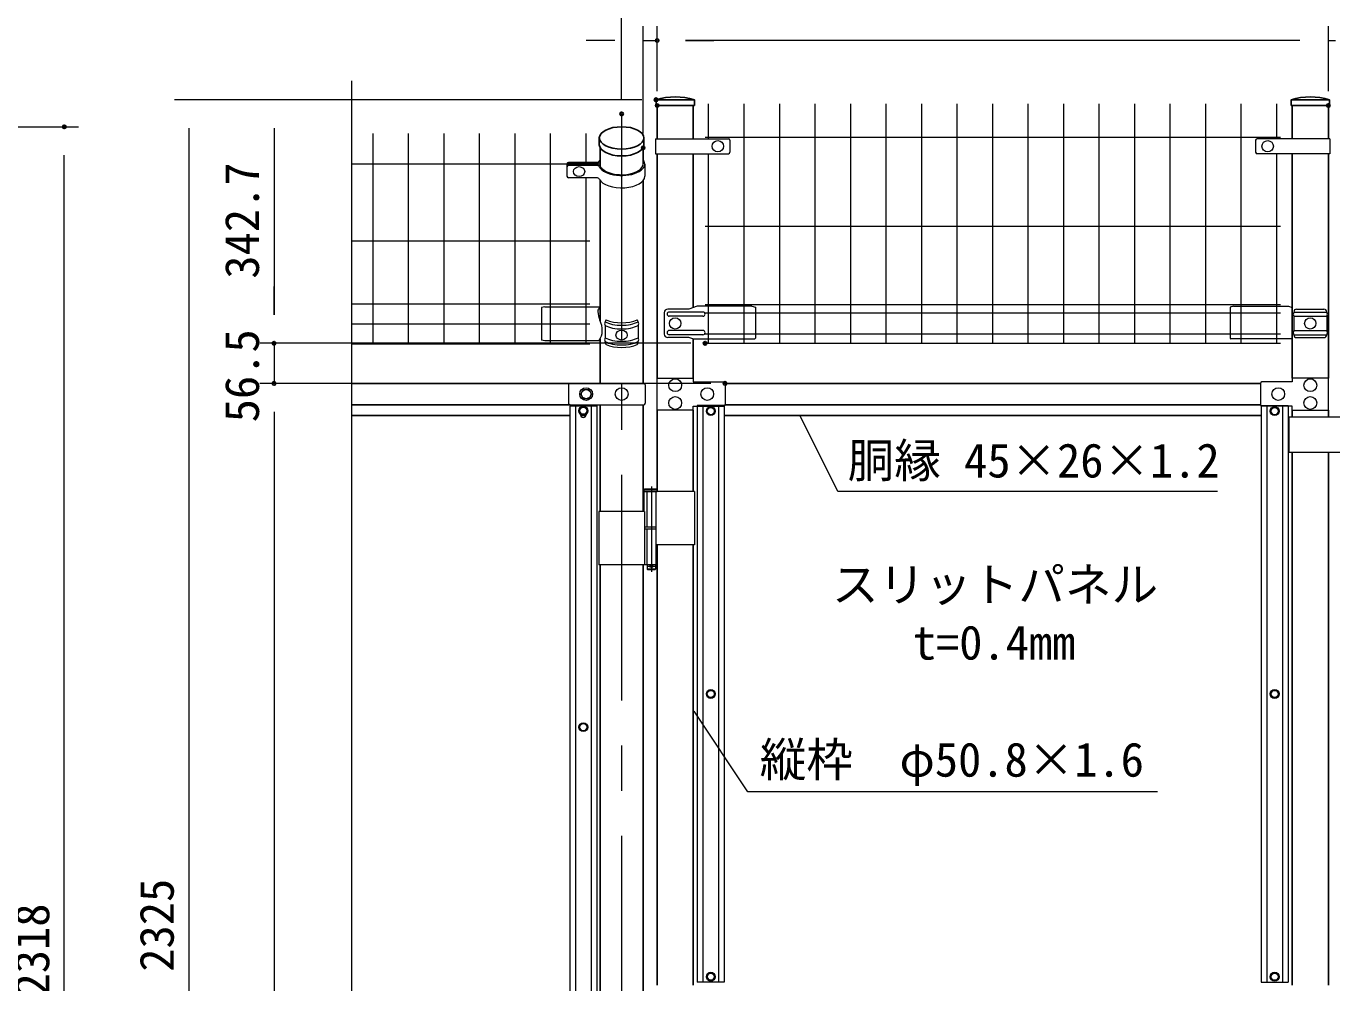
# Model space of a CAD drawing. Units: millimetres, scale not verified. Extents: x -4200 to 4200, y -2970 to 2970.
# Drawn here: x -1345 to 493, y 297 to 1643 of the extents above; entities that cross this region are included whole.
import ezdxf
from ezdxf.enums import TextEntityAlignment as Align

# ---------------------------------------------------------------- set-up
doc = ezdxf.new("R2010")
doc.units = ezdxf.units.MM
doc.header["$LTSCALE"] = 10
doc.header["$PDMODE"] = 32
doc.header["$PDSIZE"] = 5
doc.linetypes.add('DASHED', pattern=[7.5, 6, -1.5])
doc.linetypes.add('USER1', pattern=[50.8, 31.75, -6.35, 6.35, -6.35])
for name, color, linetype, lineweight in [('0-1_D-STR-DIM', 7, 'Continuous', 13), ('0-2_D-BMK', 2, 'USER1', 13), ('0-4_D-STR3', 3, 'Continuous', 13), ('0-5_D-STR1', 1, 'Continuous', 25), ('0-7_Defpoints', 8, 'Continuous', 25), ('0-8_D-STR2', 7, 'Continuous', 13), ('0-B_D-STR-TXT', 7, 'Continuous', 13)]:
    doc.layers.add(name, color=color, linetype=linetype, lineweight=lineweight)
doc.styles.add('ＭＳ ゴシック', font='')
doc.styles.get('ＭＳ ゴシック').set_extended_font_data('MS Gothic')

msp = doc.modelspace()

# ---------------------------------------------------------------- linework, layer by layer
at = {"layer": '0-1_D-STR-DIM'}
for p, q in [((-506.69, 1539.75), (-506.69, 1763.08)), ((-476.44, 1492.07), (-476.44, 1643.08)), ((-456.69, 1551.63), (-456.69, 1643.08)), ((-456.69, 1551.63), (-456.69, 1643.08)), ((488.31, 1551.63), (488.31, 1643.08)), ((488.31, 1551.63), (488.31, 1643.08)), ((-516.44, 1623.08), (-556.44, 1623.08)), ((-476.44, 1623.08), (-456.69, 1623.08)), ((448.31, 1623.08), (-416.69, 1623.08)), ((-416.69, 1623.08), (-376.69, 1623.08)), ((448.31, 1623.08), (408.31, 1623.08)), ((488.31, 1623.08), (498.31, 1623.08)), ((-886.69, 214.11), (-886.69, 1566.46)), ((-478.29, 1539.63), (-1136.11, 1539.63)), ((-478.29, 1539.63), (-1016.11, 1539.63)), ((-2121.84, 1501.63), (-1271.44, 1501.63)), ((-1116.11, 1499.63), (-1116.11, -745.37)), ((-996.11, 1499.63), (-996.11, 1236.96)), ((-1291.44, -776.54), (-1291.44, 1461.63)), ((-996.11, 1236.96), (-996.11, 1276.96)), ((-409.19, 1196.96), (-1016.11, 1196.96)), ((-409.19, 1196.96), (-1016.11, 1196.96)), ((-996.11, 1196.96), (-996.11, 1140.46)), ((-381.14, 1140.46), (-1016.11, 1140.46)), ((-381.14, 1140.46), (-1016.11, 1140.46)), ((-996.11, 1100.46), (-996.11, 1060.46)), ((-996.11, 1100.46), (-996.11, -716.54))]:
    msp.add_line(p, q, dxfattribs=at)
at = {"layer": '0-2_D-BMK'}
for p, q in [((-506.69, 1519.75), (-506.69, -1227.11)), ((-464.85, 995.26), (-464.85, 875.26)), ((-469.85, 883.26), (-459.85, 883.26))]:
    msp.add_line(p, q, dxfattribs=at)
at = {"layer": '0-4_D-STR3'}
for p, q in [((-458.99, 1484.71), (-356.3, 1484.71)), ((-458.99, 1484.71), (-458.99, 1463.71)), ((-354.3, 1482.71), (-354.3, 1465.71)), ((385.92, 1482.71), (385.92, 1465.71)), ((490.61, 1484.71), (387.92, 1484.71)), ((490.61, 1484.71), (490.61, 1463.71)), ((-458.99, 1463.71), (-356.3, 1463.71)), ((490.61, 1463.71), (387.92, 1463.71)), ((-583.67, 1449.41), (-583.68, 1434.89)), ((-583.67, 1446.46), (-583.68, 1431.94)), ((-541.54, 1451.36), (-581.68, 1451.36)), ((-540.35, 1450.24), (-581.68, 1450.24)), ((-540.35, 1448.41), (-581.68, 1448.41)), ((-541.67, 1447.29), (-581.68, 1447.29)), ((-474.14, 1449.31), (-474.14, 1431.99)), ((-541.66, 1429.94), (-581.68, 1429.94)), ((-614.69, 1248.36), (-619.69, 1247.36)), ((-619.69, 1247.36), (-619.69, 1201.36)), ((-614.69, 1248.36), (-536.94, 1248.36)), ((-446.77, 1239.96), (-446.77, 1209.96)), ((-411.93, 1244.96), (-441.77, 1244.96)), ((-392.29, 1240.96), (-439.7, 1240.96)), ((-392.29, 1234.96), (-439.7, 1234.96)), ((-400.37, 1248.96), (-411.93, 1244.96)), ((-323.29, 1248.96), (-400.37, 1248.96)), ((-323.29, 1248.96), (-318.29, 1247.96)), ((-318.29, 1247.96), (-318.29, 1204.15)), ((354.91, 1248.96), (349.91, 1247.96)), ((349.91, 1247.96), (349.91, 1204.15)), ((354.91, 1248.96), (432, 1248.96)), ((432, 1248.96), (437.51, 1247.06)), ((439.71, 1240.96), (486.12, 1240.96)), ((439.71, 1234.96), (439.71, 1214.96)), ((439.71, 1234.96), (486.12, 1234.96)), ((443.71, 1244.96), (482.12, 1244.96)), ((486.12, 1234.96), (486.12, 1214.96)), ((-529.96, 1221.89), (-529.96, 1204.57)), ((-483.42, 1221.89), (-483.42, 1204.57)), ((-392.29, 1214.96), (-439.7, 1214.96)), ((439.71, 1214.96), (486.12, 1214.96)), ((-411.93, 1204.96), (-441.77, 1204.96)), ((-392.29, 1208.96), (-439.7, 1208.96)), ((-406.68, 1203.15), (-411.93, 1204.96)), ((-406.68, 1203.15), (-319.29, 1203.15)), ((437.51, 1203.15), (350.91, 1203.15)), ((439.71, 1208.96), (486.12, 1208.96)), ((443.71, 1204.96), (482.12, 1204.96)), ((-579.69, 1140.46), (-475.36, 1140.46)), ((-361.14, 1140.46), (-361.14, 1110.46)), ((392.76, 1140.46), (392.76, 1110.46)), ((-581.69, 1138.46), (-581.69, 1112.46)), ((-473.36, 1138.46), (-473.36, 1112.46)), ((-579.69, 1110.46), (-475.36, 1110.46)), ((-541.69, 1108.21), (-579.69, 1108.21)), ((-579.69, 1108.21), (-579.69, 205.21)), ((-571.69, 1108.21), (-571.69, 205.21)), ((-549.69, 1108.21), (-549.69, 205.21)), ((-541.69, 1108.21), (-541.69, 205.21)), ((-362.19, 1109.21), (-400.19, 1109.21)), ((-400.19, 1109.21), (-400.19, 297.7)), ((-392.19, 1109.21), (-392.19, 297.7)), ((-370.19, 1109.21), (-370.19, 297.7)), ((-362.19, 1109.21), (-362.19, 297.7)), ((393.81, 1109.21), (431.81, 1109.21)), ((393.81, 1109.21), (393.81, 297.7)), ((401.81, 1109.21), (401.81, 297.7)), ((423.81, 1109.21), (423.81, 297.7)), ((431.81, 1109.21), (431.81, 297.7)), ((-564.69, 1096.46), (-564.69, 1097.16)), ((-556.69, 1097.16), (-556.69, 1096.46)), ((552.71, 1093.14), (432.71, 1093.14)), ((432.71, 1093.14), (432.71, 1043.14)), ((552.71, 1043.14), (432.71, 1043.14)), ((-475.65, 988.26), (-475.65, 960.26)), ((-403.89, 988.26), (-475.65, 988.26)), ((-473.85, 992.26), (-474.85, 991.26)), ((-474.85, 991.26), (-456.69, 991.26)), ((-474.85, 988.26), (-474.85, 991.26)), ((-474.85, 988.26), (-456.69, 988.26)), ((-473.85, 992.26), (-456.69, 992.26)), ((-458.69, 988.26), (-458.69, 913.26)), ((-403.89, 988.26), (-403.89, 913.26)), ((-474.44, 960.26), (-538.94, 960.26)), ((-538.94, 960.26), (-538.94, 885.26)), ((-474.44, 960.26), (-474.44, 885.26)), ((-458.69, 938.26), (-474.44, 938.26)), ((-458.69, 935.26), (-474.44, 935.26)), ((-458.69, 935.26), (-474.44, 935.26)), ((-403.89, 913.26), (-458.69, 913.26)), ((-456.69, 885.26), (-538.94, 885.26)), ((-470.85, 885.26), (-470.85, 879.26)), ((-458.85, 885.26), (-458.85, 879.26)), ((-469.85, 878.26), (-470.85, 879.26)), ((-458.85, 879.26), (-470.85, 879.26)), ((-459.85, 878.26), (-469.85, 878.26)), ((-458.85, 879.26), (-459.85, 878.26)), ((-362.19, 297.7), (-400.19, 297.7)), ((393.81, 297.7), (431.81, 297.7))]:
    msp.add_line(p, q, dxfattribs=at)
at = {"layer": '0-4_D-STR3', "linetype": 'DASHED'}
for p, q in [((-471.15, 988.26), (-471.15, 938.26)), ((-471.15, 935.26), (-471.15, 885.26)), ((-458.55, 913.26), (-458.55, 885.26))]:
    msp.add_line(p, q, dxfattribs=at)
at = {"layer": '0-4_D-STR3'}
for points in [[(-538.75, 1200.36), (-614.69, 1200.36), (-619.69, 1201.36)], [(-405.89, 1102.96), (-456.69, 1102.96), (-456.69, 1147.96), (-405.89, 1147.96), (-405.89, 1142.46), (-363.14, 1142.46)], [(437.51, 1102.96), (488.31, 1102.96), (488.31, 1147.96), (437.51, 1147.96), (437.51, 1142.46), (394.76, 1142.46)], [(-405.89, 1102.96), (-405.89, 1108.46), (-363.14, 1108.46)], [(437.51, 1102.96), (437.51, 1108.46), (394.76, 1108.46)]]:
    msp.add_lwpolyline(points, dxfattribs=at)
for points in [[(-564.19, 1125.46), (-560.44, 1131.96), (-552.93, 1131.96), (-549.19, 1125.46), (-552.93, 1118.96), (-560.44, 1118.96)], [(-554.91, 1101.96), (-557.8, 1106.96), (-563.57, 1106.96), (-566.46, 1101.96), (-563.57, 1096.96), (-557.8, 1096.96)], [(-386.96, 1101.46), (-384.07, 1106.46), (-378.3, 1106.46), (-375.41, 1101.46), (-378.3, 1096.46), (-384.07, 1096.46)], [(418.59, 1101.46), (415.7, 1106.46), (409.93, 1106.46), (407.04, 1101.46), (409.93, 1096.46), (415.7, 1096.46)], [(-386.96, 703.46), (-384.07, 708.46), (-378.3, 708.46), (-375.41, 703.46), (-378.3, 698.46), (-384.07, 698.46)], [(418.59, 703.46), (415.7, 708.46), (409.93, 708.46), (407.04, 703.46), (409.93, 698.46), (415.7, 698.46)], [(-554.91, 656.71), (-557.8, 661.71), (-563.57, 661.71), (-566.46, 656.71), (-563.57, 651.71), (-557.8, 651.71)], [(-386.96, 305.45), (-384.07, 300.45), (-378.3, 300.45), (-375.41, 305.45), (-378.3, 310.45), (-384.07, 310.45)], [(418.59, 305.45), (415.7, 300.45), (409.93, 300.45), (407.04, 305.45), (409.93, 310.45), (415.7, 310.45)]]:
    msp.add_lwpolyline(points, close=True, dxfattribs=at)
for centre, radius in [((-371.29, 1474.21), 8), ((402.91, 1474.21), 8), ((-431.29, 1224.96), 8), ((462.91, 1224.96), 8), ((-431.29, 1137.96), 9), ((462.91, 1137.96), 9), ((-556.69, 1125.46), 9), ((-556.69, 1125.46), 6.5), ((-506.69, 1125.46), 9), ((-431.29, 1112.96), 9), ((-386.14, 1125.46), 9), ((417.76, 1125.46), 9), ((462.91, 1112.96), 9), ((-560.69, 1101.96), 6.25), ((-560.69, 1101.96), 5), ((-381.19, 1101.46), 6.25), ((-381.19, 1101.46), 5), ((412.81, 1101.46), 6.25), ((412.81, 1101.46), 5), ((-464.85, 883.26), 2), ((-381.19, 703.46), 6.25), ((-381.19, 703.46), 5), ((412.81, 703.46), 6.25), ((412.81, 703.46), 5), ((-560.69, 656.71), 6.25), ((-560.69, 656.71), 5), ((-381.19, 305.45), 6.25), ((-381.19, 305.45), 5), ((412.81, 305.45), 6.25), ((412.81, 305.45), 5)]:
    msp.add_circle(centre, radius, dxfattribs=at)
for centre, radius, start, end in [((-356.3, 1482.71), 2, 0, 90), ((387.92, 1482.71), 2, 90, 180), ((-542.05, 1455.93), 4.6, 276.30809, 328.37234), ((-356.3, 1465.71), 2, 270, 0), ((387.92, 1465.71), 2, 180, 270), ((-581.68, 1449.36), 2, 90, 180), ((-581.68, 1448.24), 2, 90, 180), ((-581.68, 1446.41), 2, 90, 180), ((-581.68, 1445.29), 2, 90, 180), ((-541.8, 1443.11), 4.18, 28.40933, 88.20008), ((-540.85, 1454.81), 4.6, 276.30809, 328.37234), ((-540.85, 1443.84), 4.6, 26.98908, 83.69191), ((-517.43, 1460.03), 23.92, 216.1362, 227.83852), ((-581.68, 1431.94), 2, 180, 270), ((-541.79, 1425.77), 4.18, 28.40933, 88.20008), ((-485.81, 1247.21), 54.76, 185.79616, 199.1234), ((-441.77, 1239.96), 5, 90, 180), ((-439.7, 1237.96), 3, 90, 270), ((-392.29, 1237.96), 3, 270, 90), ((444.96, 1237.96), 6.05, 150.26731, 209.73269), ((443.71, 1240.96), 4, 90, 180), ((482.12, 1240.96), 4, 0, 90), ((480.87, 1237.96), 6.05, 330.26731, 29.73269), ((-560.56, 1215.75), 26.69, 324.7846, 30.43352), ((-526.12, 1224.49), 4.64, 145.91773, 214.08227), ((-526.38, 1227.01), 3.57, 126.73831, 178.66216), ((-486.99, 1227.01), 3.57, 1.33784, 53.26169), ((-487.26, 1224.49), 4.64, 325.91773, 34.08227), ((-439.7, 1211.96), 3, 90, 270), ((-392.29, 1211.96), 3, 270, 90), ((444.98, 1211.96), 6.07, 150.37394, 209.62606), ((480.84, 1211.96), 6.07, 330.37394, 29.62606), ((-526.1, 1201.98), 4.65, 146.03823, 213.96177), ((-526.58, 1198.22), 3.57, 161.14751, 237.01464), ((-486.79, 1198.22), 3.57, 302.98536, 18.85249), ((-487.27, 1201.98), 4.65, 326.03823, 33.96177), ((-441.77, 1209.96), 5, 180, 270), ((-319.29, 1204.15), 1, 270, 0), ((350.91, 1204.15), 1, 180, 270), ((443.71, 1208.96), 4, 180, 270), ((482.12, 1208.96), 4, 270, 0), ((-579.69, 1138.46), 2, 90, 180), ((-475.36, 1138.46), 2, 0, 90), ((-363.14, 1140.46), 2, 0, 90), ((394.76, 1140.46), 2, 90, 180), ((-579.69, 1112.46), 2, 180, 270), ((-475.36, 1112.46), 2, 270, 0), ((-363.14, 1110.46), 2, 270, 0), ((394.76, 1110.46), 2, 180, 270), ((-560.69, 1096.46), 4, 180, 0)]:
    msp.add_arc(centre, radius, start, end, dxfattribs=at)
for centre, major_axis, ratio, start_param, end_param in [((-506.69, 1449.31), (32.55, 0), 0.5, 2.7634162, 2.8799432), ((-506.69, 1449.31), (32.55, 0), 0.5, 3.40342, 6.6613618), ((-506.69, 1449.31), (30.25, 0), 0.5, 3.6235204, 6.2831853), ((-506.69, 1431.99), (32.55, 0), 0.5, 3.4050107, 6.2831853), ((-510.04, 1241.68), (-30.25, 0.29), 0.467633, 5.8122916, 6.3038813), ((-506.69, 1237.42), (31.85, 0), 0.474882, 3.8931408, 5.5316371), ((-506.69, 1232.22), (31.85, 0), 0.474882, 3.8931408, 5.5316371), ((-506.69, 1240.88), (31.85, 0), 0.474882, 3.9569871, 5.4677909), ((-506.69, 1214.9), (31.85, 0), 0.474882, 3.8931408, 5.5316371), ((-506.69, 1209.7), (31.85, 0), 0.474882, 3.8931408, 5.5316371), ((-506.69, 1206.24), (31.85, 0), 0.474882, 3.9569871, 5.4677909)]:
    msp.add_ellipse(centre, major_axis=major_axis, ratio=ratio, start_param=start_param, end_param=end_param, dxfattribs=at)
for centre in [(-566.69, 1438.61), (-506.69, 1208.44)]:
    msp.add_ellipse(centre, major_axis=(8, 0), ratio=0.866025, dxfattribs=at)
at = {"layer": '0-5_D-STR1'}
for p, q in [((-458.29, 1539.63), (-404.29, 1539.63)), ((-458.29, 1539.63), (-458.29, 1531.63)), ((-458.29, 1531.63), (-404.29, 1531.63)), ((-456.69, 1484.71), (-456.69, 1531.63)), ((-405.89, 1484.71), (-405.89, 1531.63)), ((-404.29, 1539.63), (-404.29, 1531.63)), ((489.91, 1539.63), (435.91, 1539.63)), ((435.91, 1539.63), (435.91, 1531.63)), ((489.91, 1531.63), (435.91, 1531.63)), ((437.51, 1484.71), (437.51, 1531.63)), ((488.31, 1484.71), (488.31, 1531.63)), ((489.91, 1539.63), (489.91, 1531.63)), ((-538.14, 1476.37), (-538.14, 1485.9)), ((-536.94, 1446.25), (-536.94, 1472.07)), ((-476.44, 1472.07), (-476.44, 1449.31)), ((-475.24, 1485.9), (-475.24, 1476.37)), ((-456.69, 1147.96), (-456.69, 1463.71)), ((-405.89, 1247.06), (-405.89, 1463.71)), ((437.51, 1147.96), (437.51, 1463.71)), ((488.31, 1147.96), (488.31, 1463.71)), ((-536.94, 1228.18), (-536.94, 1425.98)), ((-476.44, 1425.98), (-476.44, 1140.46)), ((-536.94, 1140.46), (-536.94, 1203.33)), ((-405.89, 1147.96), (-405.89, 1203.15)), ((-579.34, 1140.46), (-886.69, 1140.46)), ((-361.14, 1140.46), (392.76, 1140.46)), ((-579.33, 1110.46), (-886.69, 1110.46)), ((-541.69, 1110.46), (-541.69, 1108.21)), ((-536.94, 1110.46), (-536.94, 960.26)), ((-476.44, 1110.46), (-476.44, 960.26)), ((-361.14, 1110.46), (392.76, 1110.46)), ((-579.69, 1095.46), (-886.69, 1095.46)), ((-556.81, 1095.46), (-564.56, 1095.46)), ((-456.69, 1102.96), (-456.69, 988.26)), ((-405.89, 1102.96), (-405.89, 988.26)), ((-362.19, 1095.46), (393.81, 1095.46)), ((437.51, 1102.96), (437.51, 1093.14)), ((488.31, 1102.96), (488.31, 1093.14)), ((437.51, 1043.14), (437.51, 293.45)), ((488.31, 1043.14), (488.31, 293.45)), ((-456.69, 913.26), (-456.69, 293.45)), ((-405.89, 913.26), (-405.89, 293.45)), ((-536.94, 885.26), (-536.94, 202.96)), ((-476.44, 885.26), (-476.44, 202.96))]:
    msp.add_line(p, q, dxfattribs=at)
for centre in [(-431.29, 1450.5), (462.91, 1450.5)]:
    msp.add_arc(centre, 93.12, 73.14606, 106.85394, dxfattribs=at)
msp.add_ellipse((-506.69, 1485.9), major_axis=(31.45, 0), ratio=0.5, dxfattribs=at)
msp.add_ellipse((-506.69, 1476.37), major_axis=(31.45, 0), ratio=0.5, start_param=3.1415927, end_param=6.2831853, dxfattribs=at)
at = {"layer": '0-7_Defpoints'}
for p in [(-456.69, 1623.08), (-458.29, 1539.63), (-456.69, 1531.63), (488.31, 1531.63), (-506.69, 1519.75), (-1291.44, 1501.63), (-476.44, 1472.07), (-996.11, 1196.96), (-389.19, 1196.96), (-996.11, 1140.46), (-361.14, 1140.46)]:
    msp.add_point(p, dxfattribs=at)
at = {"layer": '0-8_D-STR2'}
for p, q in [((-384.19, 1484.71), (-384.19, 1533.96)), ((-334.19, 1196.96), (-334.19, 1533.96)), ((-284.19, 1196.96), (-284.19, 1533.96)), ((-234.19, 1196.96), (-234.19, 1533.96)), ((-184.19, 1196.96), (-184.19, 1533.96)), ((-134.19, 1196.96), (-134.19, 1533.96)), ((-84.19, 1196.96), (-84.19, 1533.96)), ((-34.19, 1196.96), (-34.19, 1533.96)), ((15.81, 1196.96), (15.81, 1533.96)), ((65.81, 1196.96), (65.81, 1533.96)), ((115.81, 1196.96), (115.81, 1533.96)), ((165.81, 1196.96), (165.81, 1533.96)), ((215.81, 1196.96), (215.81, 1533.96)), ((265.81, 1196.96), (265.81, 1533.96)), ((315.81, 1196.96), (315.81, 1533.96)), ((365.81, 1196.96), (365.81, 1533.96)), ((415.81, 1484.71), (415.81, 1533.96)), ((-856.69, 1196.36), (-856.69, 1491.96)), ((-806.69, 1196.36), (-806.69, 1491.96)), ((-756.69, 1196.36), (-756.69, 1491.96)), ((-706.69, 1196.36), (-706.69, 1491.96)), ((-656.69, 1196.36), (-656.69, 1491.96)), ((-606.69, 1196.36), (-606.69, 1491.96)), ((-556.69, 1448.41), (-556.69, 1491.96)), ((-389.19, 1486.96), (420.81, 1486.96)), ((-384.19, 1196.96), (-384.19, 1463.71)), ((415.81, 1196.96), (415.81, 1463.71)), ((-886.69, 1449.46), (-551.69, 1449.46)), ((-556.69, 1196.36), (-556.69, 1429.94)), ((-389.19, 1361.96), (420.81, 1361.96)), ((-886.69, 1341.21), (-551.69, 1341.21)), ((-886.69, 1252.36), (-551.69, 1252.36)), ((-389.19, 1251.72), (420.81, 1251.72)), ((-389.19, 1239.86), (420.81, 1239.86)), ((-886.69, 1224.36), (-551.69, 1224.36)), ((-886.69, 1196.36), (-551.69, 1196.36)), ((-389.19, 1210.06), (420.81, 1210.06)), ((-389.19, 1196.96), (420.81, 1196.96))]:
    msp.add_line(p, q, dxfattribs=at)
at = {"layer": '0-B_D-STR-TXT'}
for points in [[(332.16, 988.45), (-202.52, 988.45), (-254.71, 1093.67)], [(247.9, 565.84), (-329.06, 565.84), (-404.78, 679.38)]]:
    msp.add_lwpolyline(points, dxfattribs=at)

# ---------------------------------------------------------------- texts
at = {"layer": '0-1_D-STR-DIM', "style": 'ＭＳ ゴシック'}
for s, p in [('342.7', (-1002.86, 1287.82)), ('56.5', (-1002.86, 1085.74)), ('2325', (-1122.86, 312.53)), ('2318', (-1298.19, 277.67))]:
    msp.add_text(s, height=48.09, rotation=90, dxfattribs=at).set_placement(p, align=Align.BOTTOM_LEFT)
at = {"layer": '0-B_D-STR-TXT', "style": 'ＭＳ ゴシック'}
for s, p in [('胴縁 45×26×1.2', (-188.45, 993.59)), ('スリットパネル', (-210.54, 819)), ('t=0.4mm', (-96.83, 737.35)), ('縦枠\u3000φ50.8×1.6', (-312.25, 572.59))]:
    msp.add_text(s, height=48.09, dxfattribs=at).set_placement(p, align=Align.BOTTOM_LEFT)

doc.saveas('drawing.dxf')
